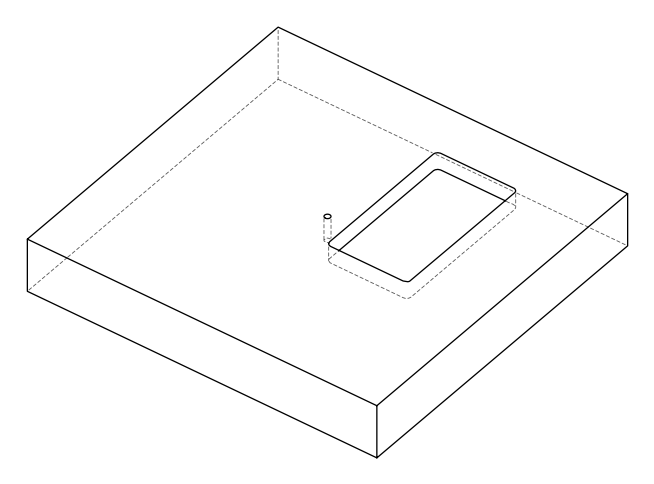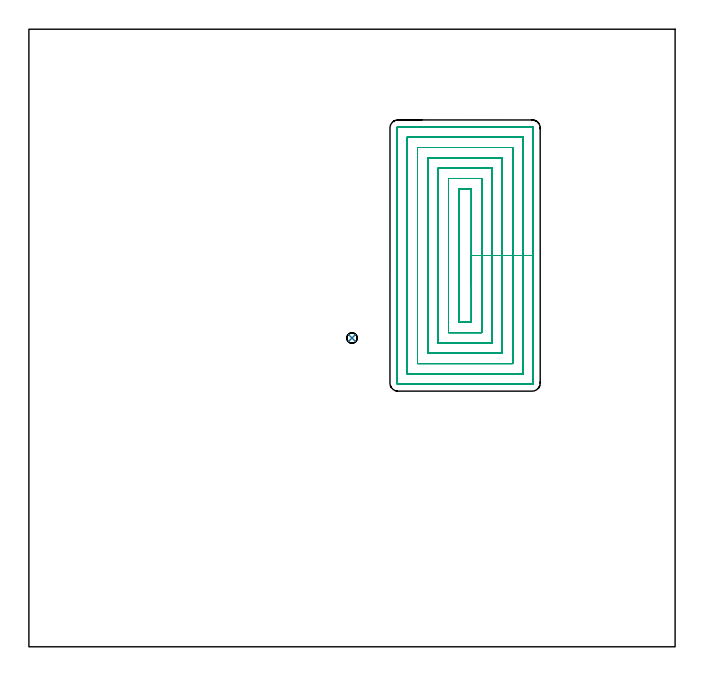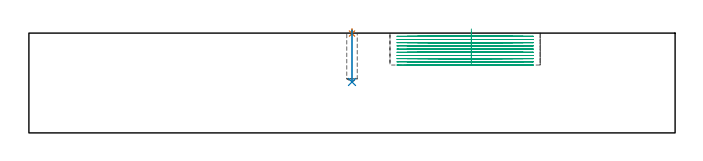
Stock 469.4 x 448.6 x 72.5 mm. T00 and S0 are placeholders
(PLAN: 3 operations, 2 tool changes, 56.9 min)
(1 SPOT_DRILL | STEP1POCKET | NXT0321_9005460120000 | 0.03 min | 0 mm3)
(2 DRILL_BLIND_HOLE_INTO_CENTER | STEP1POCKET | UGT0301_195 | 0.15 min | 1529 mm3)
(3 MILL_RECTANGULAR_POCKET | POCKET_RECTANGULAR_STRAIGHT | NXT0201_013 | Follow Part, ap 2.5, ae 75% | 56.67 min | 497960 mm3)
(TOOL NXT0321_9005460120000 | NC Spot Drill, 142deg, 12mm, Carbide, Uncoated | D12 PA142 FL30 Z2)
(TOOL UGT0301_195 | Twist Drill 7.6 mm | D7.6 PA118 FL73 Z2)
(TOOL NXT0201_013 | ENDMILL 10mm | D10 FL30 Z4)
(OP 1 SPOT_DRILL)
G17 G21 G94 G90
T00 M6
G54
G17 G0 G90 X234.7 Y224.3 S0 M3
G43 Z82.5 H0
G94 G81 G98 Z72.173 F250. R75.5
G80
M5
M2
(OP 2 DRILL_BLIND_HOLE_INTO_CENTER)
G17 G21 G94 G90
T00 M6
G54
G17 G0 G90 X234.7 Y224.3 S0 M3
G43 Z82.5 H0
G94 G81 G98 Z37. F250. R74.5
G80
M5
M2
(OP 3 MILL_RECTANGULAR_POCKET)
G17 G21 G94 G90
T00 M6
G54
G17 G0 G90 X321.4 Y264.346 S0 M3
G43 Z82.5 H0
Z75.5
G94 G1 Y284.2 Z70.18 F250.
Y332.7 F500.
X312.3
Y235.7
X321.4
Y284.2
X328.9
Y340.2
X304.8
Y228.2
X328.9
Y284.2
X336.4
Y347.7
X297.3
Y220.7
X336.4
Y284.2
X343.9
Y355.2
X289.8
Y213.2
X343.9
Y284.2
X351.4
Y362.7
X282.3
Y205.7
X351.4
Y284.2
X358.9
Y370.2
X274.8
Y198.2
X358.9
Y284.2
X366.4
Y376.9
G3 X365.6 Y377.7 R0.8
G1 X268.1
G3 X267.3 Y376.9 R0.8
G1 Y191.5
G3 X268.1 Y190.7 R0.8
G1 X365.6
G3 X366.4 Y191.5 R0.8
G1 Y284.2
Y285.2
G0 X321.4 Y264.346 Z73.18
G1 Y284.2 Z67.86 F250.
Y332.7 F500.
X312.3
Y235.7
X321.4
Y284.2
X328.9
Y340.2
X304.8
Y228.2
X328.9
Y284.2
X336.4
Y347.7
X297.3
Y220.7
X336.4
Y284.2
X343.9
Y355.2
X289.8
Y213.2
X343.9
Y284.2
X351.4
Y362.7
X282.3
Y205.7
X351.4
Y284.2
X358.9
Y370.2
X274.8
Y198.2
X358.9
Y284.2
X366.4
Y376.9
G3 X365.6 Y377.7 R0.8
G1 X268.1
G3 X267.3 Y376.9 R0.8
G1 Y191.5
G3 X268.1 Y190.7 R0.8
G1 X365.6
G3 X366.4 Y191.5 R0.8
G1 Y284.2
Y285.2
G0 X321.4 Y264.346 Z70.86
G1 Y284.2 Z65.54 F250.
Y332.7 F500.
X312.3
Y235.7
X321.4
Y284.2
X328.9
Y340.2
X304.8
Y228.2
X328.9
Y284.2
X336.4
Y347.7
X297.3
Y220.7
X336.4
Y284.2
X343.9
Y355.2
X289.8
Y213.2
X343.9
Y284.2
X351.4
Y362.7
X282.3
Y205.7
X351.4
Y284.2
X358.9
Y370.2
X274.8
Y198.2
X358.9
Y284.2
X366.4
Y376.9
G3 X365.6 Y377.7 R0.8
G1 X268.1
G3 X267.3 Y376.9 R0.8
G1 Y191.5
G3 X268.1 Y190.7 R0.8
G1 X365.6
G3 X366.4 Y191.5 R0.8
G1 Y284.2
Y285.2
G0 X321.4 Y264.346 Z68.54
G1 Y284.2 Z63.22 F250.
Y332.7 F500.
X312.3
Y235.7
X321.4
Y284.2
X328.9
Y340.2
X304.8
Y228.2
X328.9
Y284.2
X336.4
Y347.7
X297.3
Y220.7
X336.4
Y284.2
X343.9
Y355.2
X289.8
Y213.2
X343.9
Y284.2
X351.4
Y362.7
X282.3
Y205.7
X351.4
Y284.2
X358.9
Y370.2
X274.8
Y198.2
X358.9
Y284.2
X366.4
Y376.9
G3 X365.6 Y377.7 R0.8
G1 X268.1
G3 X267.3 Y376.9 R0.8
G1 Y191.5
G3 X268.1 Y190.7 R0.8
G1 X365.6
G3 X366.4 Y191.5 R0.8
G1 Y284.2
Y285.2
G0 X321.4 Y264.346 Z66.22
G1 Y284.2 Z60.9 F250.
Y332.7 F500.
X312.3
Y235.7
X321.4
Y284.2
X328.9
Y340.2
X304.8
Y228.2
X328.9
Y284.2
X336.4
Y347.7
X297.3
Y220.7
X336.4
Y284.2
X343.9
Y355.2
X289.8
Y213.2
X343.9
Y284.2
X351.4
Y362.7
X282.3
Y205.7
X351.4
Y284.2
X358.9
Y370.2
X274.8
Y198.2
X358.9
Y284.2
X366.4
Y376.9
G3 X365.6 Y377.7 R0.8
G1 X268.1
G3 X267.3 Y376.9 R0.8
G1 Y191.5
G3 X268.1 Y190.7 R0.8
G1 X365.6
G3 X366.4 Y191.5 R0.8
G1 Y284.2
Y285.2
G0 X321.4 Y264.346 Z63.9
G1 Y284.2 Z58.58 F250.
Y332.7 F500.
X312.3
Y235.7
X321.4
Y284.2
X328.9
Y340.2
X304.8
Y228.2
X328.9
Y284.2
X336.4
Y347.7
X297.3
Y220.7
X336.4
Y284.2
X343.9
Y355.2
X289.8
Y213.2
X343.9
Y284.2
X351.4
Y362.7
X282.3
Y205.7
X351.4
Y284.2
X358.9
Y370.2
X274.8
Y198.2
X358.9
Y284.2
X366.4
Y376.9
G3 X365.6 Y377.7 R0.8
G1 X268.1
G3 X267.3 Y376.9 R0.8
G1 Y191.5
G3 X268.1 Y190.7 R0.8
G1 X365.6
G3 X366.4 Y191.5 R0.8
G1 Y284.2
Y285.2
G0 X321.4 Y264.346 Z61.58
G1 Y284.2 Z56.26 F250.
Y332.7 F500.
X312.3
Y235.7
X321.4
Y284.2
X328.9
Y340.2
X304.8
Y228.2
X328.9
Y284.2
X336.4
Y347.7
X297.3
Y220.7
X336.4
Y284.2
X343.9
Y355.2
X289.8
Y213.2
X343.9
Y284.2
X351.4
Y362.7
X282.3
Y205.7
X351.4
Y284.2
X358.9
Y370.2
X274.8
Y198.2
X358.9
Y284.2
X366.4
Y376.9
G3 X365.6 Y377.7 R0.8
G1 X268.1
G3 X267.3 Y376.9 R0.8
G1 Y191.5
G3 X268.1 Y190.7 R0.8
G1 X365.6
G3 X366.4 Y191.5 R0.8
G1 Y284.2
Y285.2
G0 X321.4 Y264.346 Z59.26
G1 Y284.2 Z53.94 F250.
Y332.7 F500.
X312.3
Y235.7
X321.4
Y284.2
X328.9
Y340.2
X304.8
Y228.2
X328.9
Y284.2
X336.4
Y347.7
X297.3
Y220.7
X336.4
Y284.2
X343.9
Y355.2
X289.8
Y213.2
X343.9
Y284.2
X351.4
Y362.7
X282.3
Y205.7
X351.4
Y284.2
X358.9
Y370.2
X274.8
Y198.2
X358.9
Y284.2
X366.4
Y376.9
G3 X365.6 Y377.7 R0.8
G1 X268.1
G3 X267.3 Y376.9 R0.8
G1 Y191.5
G3 X268.1 Y190.7 R0.8
G1 X365.6
G3 X366.4 Y191.5 R0.8
G1 Y284.2
Y285.2
G0 X321.4 Y264.346 Z56.94
G1 Y284.2 Z51.62 F250.
Y332.7 F500.
X312.3
Y235.7
X321.4
Y284.2
X328.9
Y340.2
X304.8
Y228.2
X328.9
Y284.2
X336.4
Y347.7
X297.3
Y220.7
X336.4
Y284.2
X343.9
Y355.2
X289.8
Y213.2
X343.9
Y284.2
X351.4
Y362.7
X282.3
Y205.7
X351.4
Y284.2
X358.9
Y370.2
X274.8
Y198.2
X358.9
Y284.2
X366.4
Y376.9
G3 X365.6 Y377.7 R0.8
G1 X268.1
G3 X267.3 Y376.9 R0.8
G1 Y191.5
G3 X268.1 Y190.7 R0.8
G1 X365.6
G3 X366.4 Y191.5 R0.8
G1 Y284.2
Y285.2
G0 X321.4 Y264.346 Z54.62
G1 Y284.2 Z49.3 F250.
Y332.7 F500.
X312.3
Y235.7
X321.4
Y284.2
X328.9
Y340.2
X304.8
Y228.2
X328.9
Y284.2
X336.4
Y347.7
X297.3
Y220.7
X336.4
Y284.2
X343.9
Y355.2
X289.8
Y213.2
X343.9
Y284.2
X351.4
Y362.7
X282.3
Y205.7
X351.4
Y284.2
X358.9
Y370.2
X274.8
Y198.2
X358.9
Y284.2
X366.4
Y376.9
G3 X365.6 Y377.7 R0.8
G1 X268.1
G3 X267.3 Y376.9 R0.8
G1 Y191.5
G3 X268.1 Y190.7 R0.8
G1 X365.6
G3 X366.4 Y191.5 R0.8
G1 Y284.2
Y285.2
G0 Z82.5
M5
M2
